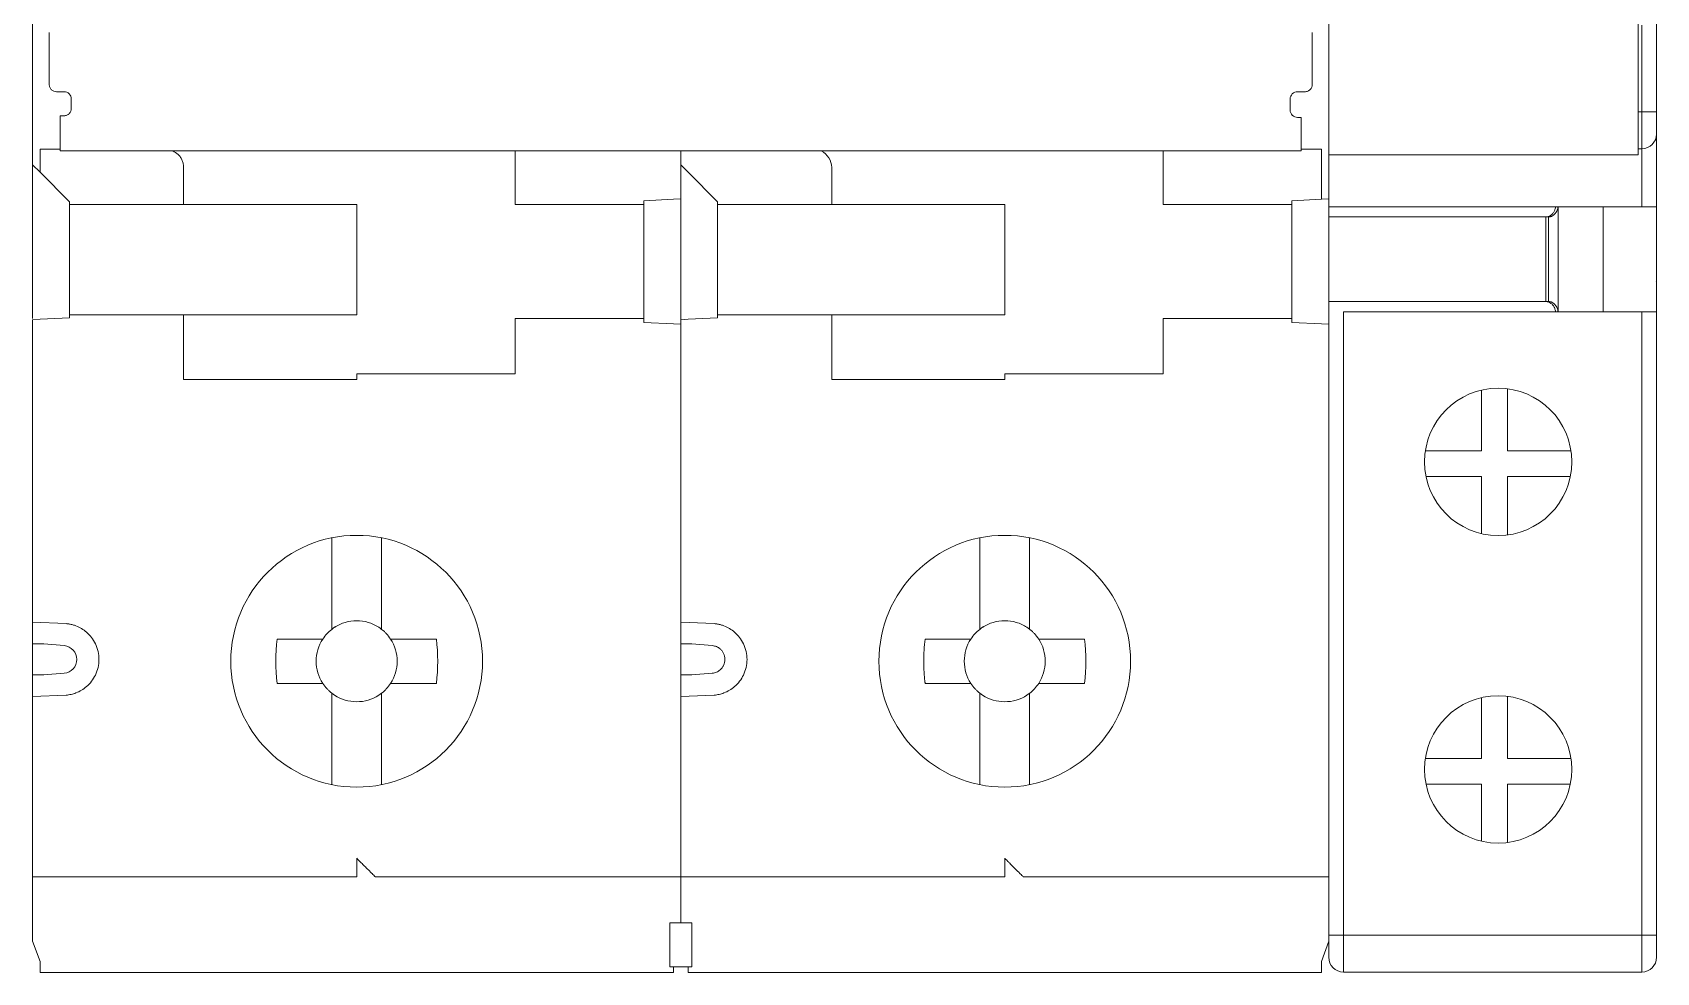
# Model space of a CAD drawing. Header units: millimetres. Extents: x 1359 to 3577, y 1336 to 3557.
# Drawn here: x 1655.37 to 1699.47, y 2722.53 to 2748.05 of the extents above; entities that cross this region are included whole.
import ezdxf

# ---------------------------------------------------------------- set-up
doc = ezdxf.new("R2010")
doc.units = ezdxf.units.MM
doc.layers.add('000-PI-Oprema', color=30, linetype='Continuous', lineweight=5)

msp = doc.modelspace()

# ---------------------------------------------------------------- linework, layer by layer
at = {"layer": '000-PI-Oprema', "color": 0, "linetype": 'ByBlock', "lineweight": 0}
for p, q in [((1690.571, 2723.544), (1690.571, 2749.133)), ((1698.971, 2749.133), (1698.971, 2744.733)), ((1699.071, 2745.894), (1699.071, 2748.25)), ((1699.471, 2748.505), (1699.471, 2745.894)), ((1698.971, 2745.894), (1699.071, 2745.894)), ((1699.471, 2745.894), (1699.071, 2745.894)), ((1699.071, 2744.894), (1699.071, 2745.894)), ((1699.471, 2745.894), (1699.471, 2745.294)), ((1699.471, 2745.294), (1699.471, 2743.319)), ((1690.571, 2744.733), (1698.971, 2744.733)), ((1698.971, 2744.894), (1699.071, 2744.894)), ((1699.071, 2743.319), (1699.071, 2744.894)), ((1690.571, 2743.319), (1699.071, 2743.319)), ((1690.571, 2743.044), (1696.464, 2743.044)), ((1696.464, 2743.044), (1696.536, 2743.044)), ((1696.464, 2743.044), (1696.464, 2740.744)), ((1696.536, 2743.044), (1696.536, 2740.744)), ((1696.55, 2743.044), (1696.536, 2743.044)), ((1696.798, 2743.319), (1696.798, 2740.469)), ((1698.019, 2743.319), (1698.019, 2740.469)), ((1698.021, 2743.319), (1698.021, 2740.469)), ((1699.471, 2743.319), (1699.071, 2743.319)), ((1699.471, 2743.319), (1699.471, 2740.469)), ((1696.464, 2740.744), (1690.571, 2740.744)), ((1696.536, 2740.744), (1696.464, 2740.744)), ((1696.55, 2740.744), (1696.536, 2740.744)), ((1690.971, 2740.469), (1699.071, 2740.469)), ((1690.971, 2723.544), (1690.971, 2740.469)), ((1699.071, 2740.469), (1699.471, 2740.469)), ((1699.071, 2723.544), (1699.071, 2740.469)), ((1699.471, 2740.469), (1699.471, 2723.544)), ((1694.72, 2738.342), (1694.72, 2736.694)), ((1695.42, 2738.378), (1695.42, 2736.694)), ((1693.194, 2736.694), (1694.72, 2736.694)), ((1695.42, 2736.694), (1697.149, 2736.694)), ((1694.72, 2735.994), (1693.212, 2735.994)), ((1694.72, 2735.994), (1694.72, 2734.445)), ((1695.42, 2734.41), (1695.42, 2735.994)), ((1697.131, 2735.994), (1695.42, 2735.994)), ((1694.72, 2729.992), (1694.72, 2728.344)), ((1695.42, 2730.028), (1695.42, 2728.344)), ((1693.194, 2728.344), (1694.72, 2728.344)), ((1695.42, 2728.344), (1697.149, 2728.344)), ((1693.212, 2727.644), (1694.72, 2727.644)), ((1694.72, 2727.644), (1694.72, 2726.095)), ((1695.42, 2726.06), (1695.42, 2727.644)), ((1697.131, 2727.644), (1695.42, 2727.644)), ((1690.571, 2722.944), (1690.571, 2723.544)), ((1690.971, 2723.544), (1690.571, 2723.544)), ((1690.971, 2723.544), (1699.071, 2723.544)), ((1690.971, 2722.544), (1690.971, 2723.544)), ((1699.471, 2723.544), (1699.071, 2723.544)), ((1699.071, 2722.544), (1699.071, 2723.544)), ((1699.471, 2723.544), (1699.471, 2722.944)), ((1690.971, 2722.544), (1699.071, 2722.544))]:
    msp.add_line(p, q, dxfattribs=at)
at = {"layer": '000-PI-Oprema', "color": 0, "lineweight": 0}
for p, q in [((1655.821, 2748.05), (1655.821, 2746.641)), ((1690.121, 2746.641), (1690.121, 2748.05)), ((1656.221, 2746.442), (1656.021, 2746.442)), ((1689.921, 2746.442), (1689.721, 2746.442)), ((1655.371, 2745.731), (1655.371, 2746.048)), ((1656.421, 2745.993), (1656.421, 2746.242)), ((1689.521, 2746.242), (1689.521, 2745.944)), ((1690.571, 2746.048), (1690.571, 2745.881)), ((1655.371, 2744.457), (1655.371, 2745.731)), ((1656.121, 2745.788), (1656.221, 2745.788)), ((1656.121, 2745.744), (1656.121, 2745.788)), ((1656.121, 2745.744), (1656.121, 2745.655)), ((1689.721, 2745.744), (1689.821, 2745.744)), ((1689.821, 2745.655), (1689.821, 2745.744)), ((1690.571, 2745.731), (1690.571, 2743.534)), ((1656.121, 2744.881), (1655.571, 2744.881)), ((1656.121, 2744.833), (1660.221, 2744.833)), ((1660.221, 2744.834), (1685.721, 2744.834)), ((1668.471, 2743.381), (1668.471, 2744.834)), ((1672.971, 2744.834), (1672.971, 2744.457)), ((1685.721, 2744.833), (1689.822, 2744.833)), ((1686.071, 2744.833), (1686.071, 2743.381)), ((1690.371, 2744.881), (1689.821, 2744.881)), ((1690.371, 2744.881), (1690.371, 2743.523)), ((1655.371, 2740.281), (1655.371, 2744.457)), ((1655.371, 2744.457), (1655.571, 2744.257)), ((1655.571, 2744.257), (1655.571, 2744.381)), ((1655.571, 2744.257), (1656.371, 2743.457)), ((1659.471, 2743.381), (1659.471, 2744.381)), ((1672.971, 2744.457), (1673.171, 2744.257)), ((1672.971, 2743.534), (1672.971, 2744.457)), ((1673.171, 2744.257), (1673.971, 2743.457)), ((1677.071, 2743.381), (1677.071, 2744.381)), ((1656.371, 2743.457), (1656.371, 2743.381)), ((1659.471, 2743.381), (1656.371, 2743.381)), ((1656.371, 2743.381), (1656.371, 2740.381)), ((1659.471, 2743.381), (1659.871, 2743.381)), ((1659.871, 2743.381), (1664.171, 2743.381)), ((1664.171, 2743.381), (1664.171, 2740.381)), ((1668.871, 2743.381), (1668.471, 2743.381)), ((1668.871, 2743.381), (1671.971, 2743.381)), ((1671.971, 2743.481), (1672.771, 2743.523)), ((1671.971, 2743.481), (1671.971, 2743.381)), ((1671.971, 2743.381), (1671.971, 2740.281)), ((1672.971, 2743.534), (1672.771, 2743.523)), ((1672.971, 2743.534), (1672.971, 2740.281)), ((1673.971, 2743.457), (1673.971, 2743.381)), ((1673.971, 2743.381), (1677.071, 2743.381)), ((1673.971, 2743.381), (1673.971, 2740.381)), ((1677.471, 2743.381), (1677.071, 2743.381)), ((1681.771, 2743.381), (1677.471, 2743.381)), ((1681.771, 2740.381), (1681.771, 2743.381)), ((1686.471, 2743.381), (1686.071, 2743.381)), ((1686.471, 2743.381), (1689.571, 2743.381)), ((1689.571, 2743.481), (1690.371, 2743.523)), ((1689.571, 2743.381), (1689.571, 2743.481)), ((1689.571, 2740.281), (1689.571, 2743.381)), ((1690.571, 2743.534), (1690.371, 2743.523)), ((1690.571, 2743.534), (1690.571, 2740.129)), ((1655.371, 2741.281), (1655.366, 2741.286)), ((1699.471, 2741.281), (1699.466, 2741.286)), ((1690.576, 2741.081), (1690.571, 2741.081)), ((1655.371, 2740.253), (1655.571, 2740.263)), ((1655.371, 2740.253), (1655.371, 2732.358)), ((1656.371, 2740.305), (1655.571, 2740.263)), ((1656.371, 2740.381), (1656.371, 2740.305)), ((1659.471, 2740.381), (1656.371, 2740.381)), ((1659.471, 2738.631), (1659.471, 2740.381)), ((1659.471, 2740.381), (1659.871, 2740.381)), ((1664.171, 2740.381), (1659.871, 2740.381)), ((1668.871, 2740.281), (1668.471, 2740.281)), ((1668.471, 2740.281), (1668.471, 2738.781)), ((1671.971, 2740.281), (1668.871, 2740.281)), ((1671.971, 2740.181), (1671.971, 2740.281)), ((1672.971, 2740.253), (1672.971, 2740.281)), ((1672.971, 2740.253), (1673.171, 2740.263)), ((1672.971, 2740.253), (1672.971, 2740.129)), ((1673.971, 2740.305), (1673.171, 2740.263)), ((1673.971, 2740.381), (1673.971, 2740.305)), ((1677.071, 2740.381), (1673.971, 2740.381)), ((1677.071, 2738.631), (1677.071, 2740.381)), ((1677.071, 2740.381), (1677.471, 2740.381)), ((1677.471, 2740.381), (1681.771, 2740.381)), ((1686.471, 2740.281), (1686.071, 2740.281)), ((1686.071, 2738.781), (1686.071, 2740.281)), ((1686.471, 2740.281), (1689.571, 2740.281)), ((1689.571, 2740.181), (1689.571, 2740.281)), ((1672.771, 2740.139), (1671.971, 2740.181)), ((1672.771, 2740.139), (1672.971, 2740.129)), ((1672.971, 2732.358), (1672.971, 2740.129)), ((1690.371, 2740.139), (1689.571, 2740.181)), ((1690.571, 2740.129), (1690.371, 2740.139)), ((1690.571, 2740.129), (1690.571, 2725.981)), ((1664.171, 2738.631), (1659.471, 2738.631)), ((1664.171, 2738.781), (1664.171, 2738.631)), ((1668.471, 2738.781), (1664.171, 2738.781)), ((1681.771, 2738.631), (1677.071, 2738.631)), ((1681.771, 2738.781), (1681.771, 2738.631)), ((1681.771, 2738.781), (1686.071, 2738.781)), ((1655.366, 2736.276), (1655.371, 2736.281)), ((1690.571, 2736.481), (1690.576, 2736.481)), ((1699.466, 2736.276), (1699.471, 2736.281)), ((1663.496, 2734.32), (1663.496, 2734.257)), ((1663.496, 2734.257), (1663.496, 2732.138)), ((1664.846, 2734.257), (1664.846, 2734.32)), ((1664.846, 2732.138), (1664.846, 2734.257)), ((1681.096, 2734.332), (1681.096, 2734.257)), ((1681.096, 2734.257), (1681.096, 2732.138)), ((1682.446, 2734.257), (1682.446, 2734.332)), ((1682.446, 2731.85), (1682.446, 2734.257)), ((1655.371, 2732.184), (1655.371, 2732.357)), ((1672.971, 2732.358), (1672.971, 2729.705)), ((1656.281, 2732.003), (1655.371, 2732.041)), ((1663.496, 2732.138), (1663.496, 2731.85)), ((1664.846, 2732.138), (1664.846, 2731.85)), ((1673.881, 2732.003), (1672.971, 2732.041)), ((1655.371, 2730.609), (1655.371, 2731.454)), ((1655.671, 2731.454), (1656.229, 2731.405)), ((1662.007, 2731.581), (1662.865, 2731.581)), ((1666.335, 2731.581), (1665.477, 2731.581)), ((1673.271, 2731.454), (1673.829, 2731.405)), ((1679.607, 2731.581), (1680.465, 2731.581)), ((1683.935, 2731.581), (1683.077, 2731.581)), ((1656.229, 2730.658), (1655.671, 2730.609)), ((1673.271, 2730.609), (1673.829, 2730.658)), ((1662.865, 2730.381), (1662.007, 2730.381)), ((1663.496, 2730.113), (1663.496, 2729.825)), ((1664.846, 2730.113), (1664.846, 2729.825)), ((1666.335, 2730.381), (1665.477, 2730.381)), ((1680.465, 2730.381), (1679.607, 2730.381)), ((1683.935, 2730.381), (1683.077, 2730.381)), ((1655.371, 2730.022), (1656.281, 2730.06)), ((1655.371, 2729.705), (1655.371, 2729.759)), ((1655.371, 2729.705), (1655.371, 2725.981)), ((1663.496, 2729.825), (1663.496, 2727.705)), ((1664.846, 2727.705), (1664.846, 2729.825)), ((1672.971, 2730.022), (1673.881, 2730.06)), ((1672.971, 2725.981), (1672.971, 2729.705)), ((1681.096, 2729.825), (1681.096, 2727.705)), ((1682.446, 2727.705), (1682.446, 2729.825)), ((1663.496, 2727.705), (1663.496, 2727.631)), ((1664.846, 2727.631), (1664.846, 2727.705)), ((1681.096, 2727.705), (1681.096, 2727.631)), ((1682.446, 2727.631), (1682.446, 2727.705)), ((1655.371, 2725.981), (1655.371, 2723.381)), ((1672.971, 2725.981), (1672.971, 2723.881)), ((1690.571, 2725.981), (1690.571, 2723.381)), ((1655.371, 2725.131), (1664.171, 2725.131)), ((1672.971, 2725.131), (1664.671, 2725.131)), ((1681.771, 2725.131), (1672.971, 2725.131)), ((1690.571, 2725.131), (1682.271, 2725.131)), ((1673.271, 2723.881), (1672.671, 2723.881)), ((1655.371, 2723.381), (1655.571, 2722.832)), ((1690.571, 2723.381), (1690.371, 2722.831)), ((1672.771, 2722.681), (1672.671, 2722.681)), ((1673.171, 2722.681), (1672.771, 2722.681)), ((1673.271, 2722.681), (1673.171, 2722.681)), ((1660.371, 2722.531), (1655.571, 2722.531)), ((1667.991, 2722.531), (1660.371, 2722.531)), ((1672.771, 2722.531), (1667.991, 2722.531)), ((1677.971, 2722.531), (1673.171, 2722.531)), ((1677.971, 2722.531), (1685.591, 2722.531)), ((1690.371, 2722.531), (1685.591, 2722.531))]:
    msp.add_line(p, q, dxfattribs=at)
at = {"layer": '000-PI-Oprema', "color": 0, "linetype": 'ByBlock', "lineweight": 0}
for centre in [(1695.171, 2736.394), (1695.171, 2728.044)]:
    msp.add_circle(centre, 2, dxfattribs=at)
at = {"layer": '000-PI-Oprema', "color": 0, "lineweight": 0}
for centre in [(1664.171, 2730.981), (1681.771, 2730.981)]:
    msp.add_circle(centre, 3.418, dxfattribs=at)
at = {"layer": '000-PI-Oprema', "color": 0, "linetype": 'ByBlock', "lineweight": 0}
for centre, start, end in [((1699.071, 2745.294), 270, 0), ((1690.971, 2722.944), 180, 270), ((1699.071, 2722.944), 270, 0)]:
    msp.add_arc(centre, 0.4, start, end, dxfattribs=at)
at = {"layer": '000-PI-Oprema', "color": 0, "lineweight": 0}
for centre, radius, start, end in [((1676.571, 2744.381), 0.5, 0, 64.7859), ((1664.171, 2730.981), 1.1, 123.0557, 133.0681), ((1664.171, 2730.981), 1.1, 46.9319, 56.9443), ((1681.771, 2730.981), 1.1, 123.0557, 133.0681), ((1681.771, 2730.981), 1.1, 46.9319, 56.9443), ((1664.171, 2730.981), 1.1, 136.9319, 146.9443), ((1664.171, 2730.981), 1.1, 135, 136.9319), ((1664.171, 2730.981), 1.1, 133.0681, 135), ((1664.171, 2730.981), 1.1, 33.0557, 43.0681), ((1681.771, 2730.981), 1.1, 136.9319, 146.9443), ((1681.771, 2730.981), 1.1, 135, 136.9319), ((1681.771, 2730.981), 1.1, 133.0681, 135), ((1681.771, 2730.981), 1.1, 45, 46.9319), ((1681.771, 2730.981), 1.1, 43.0681, 45), ((1681.771, 2730.981), 1.1, 33.0557, 43.0681), ((1664.171, 2730.981), 1.1, 213.0557, 223.0681), ((1664.171, 2730.981), 1.1, 223.0681, 225), ((1664.171, 2730.981), 1.1, 225, 226.9319), ((1664.171, 2730.981), 1.1, 226.9319, 236.9443), ((1664.171, 2730.981), 1.1, 303.0557, 313.0681), ((1664.171, 2730.981), 1.1, 315, 316.9319), ((1664.171, 2730.981), 1.1, 316.9319, 326.9443), ((1681.771, 2730.981), 1.1, 213.0557, 223.0681), ((1681.771, 2730.981), 1.1, 223.0681, 225), ((1681.771, 2730.981), 1.1, 225, 226.9319), ((1681.771, 2730.981), 1.1, 226.9319, 236.9443), ((1681.771, 2730.981), 1.1, 303.0557, 313.0681), ((1681.771, 2730.981), 1.1, 313.0681, 315), ((1681.771, 2730.981), 1.1, 315, 316.9319), ((1681.771, 2730.981), 1.1, 316.9319, 326.9443)]:
    msp.add_arc(centre, radius, start, end, dxfattribs=at)
for points, knots in [([(1655.371, 2747.29), (1655.371, 2747.327), (1655.371, 2747.4), (1655.371, 2747.52), (1655.371, 2747.647), (1655.371, 2747.781), (1655.371, 2747.922), (1655.371, 2748.071), (1655.371, 2748.227), (1655.371, 2748.445), (1655.371, 2748.733), (1655.371, 2749.105), (1655.371, 2749.5), (1655.371, 2749.782), (1655.371, 2749.924)], [0, 0, 0, 0, 0.062728, 0.125271, 0.18769, 0.250045, 0.312396, 0.374804, 0.437328, 0.500029, 0.625194, 0.749922, 0.874696, 1, 1, 1, 1]), ([(1690.571, 2749.926), (1690.571, 2749.854), (1690.571, 2749.712), (1690.571, 2749.505), (1690.571, 2749.304), (1690.571, 2749.109), (1690.571, 2748.92), (1690.571, 2748.738), (1690.571, 2748.561), (1690.571, 2748.335), (1690.571, 2748.068), (1690.571, 2747.778), (1690.571, 2747.515), (1690.571, 2747.365), (1690.571, 2747.29)], [0, 0, 0, 0, 0.062728, 0.125272, 0.18769, 0.250045, 0.312396, 0.374803, 0.437328, 0.500029, 0.625194, 0.749922, 0.874696, 1, 1, 1, 1]), ([(1655.371, 2746.048), (1655.371, 2746.081), (1655.371, 2746.145), (1655.371, 2746.241), (1655.371, 2746.336), (1655.371, 2746.463), (1655.371, 2746.619), (1655.371, 2746.795), (1655.371, 2746.955), (1655.371, 2747.092), (1655.371, 2747.207), (1655.371, 2747.262), (1655.371, 2747.29)], [0, 0, 0, 0, 0.061391, 0.122427, 0.18342, 0.24468, 0.372209, 0.500076, 0.627605, 0.755472, 0.877481, 1, 1, 1, 1]), ([(1690.571, 2747.29), (1690.571, 2747.277), (1690.571, 2747.25), (1690.571, 2747.203), (1690.571, 2747.15), (1690.571, 2747.07), (1690.571, 2746.955), (1690.571, 2746.795), (1690.571, 2746.619), (1690.571, 2746.433), (1690.571, 2746.241), (1690.571, 2746.113), (1690.571, 2746.048)], [0, 0, 0, 0, 0.061391, 0.122427, 0.18342, 0.24468, 0.372209, 0.500076, 0.627605, 0.755472, 0.877481, 1, 1, 1, 1]), ([(1655.821, 2746.641), (1655.822, 2746.628), (1655.824, 2746.601), (1655.835, 2746.564), (1655.854, 2746.529), (1655.887, 2746.49), (1655.942, 2746.45), (1655.995, 2746.444), (1656.021, 2746.442)], [0, 0, 0, 0, 0.128148, 0.251094, 0.373747, 0.501054, 0.748354, 1, 1, 1, 1]), ([(1656.421, 2746.242), (1656.421, 2746.295), (1656.4, 2746.346), (1656.326, 2746.42), (1656.274, 2746.442), (1656.221, 2746.442)], [0, 0, 0, 0, 0.5, 0.5, 1, 1, 1, 1]), ([(1689.721, 2746.442), (1689.669, 2746.442), (1689.617, 2746.42), (1689.543, 2746.346), (1689.521, 2746.295), (1689.521, 2746.242)], [0, 0, 0, 0, 0.5, 0.5, 1, 1, 1, 1]), ([(1689.921, 2746.442), (1689.935, 2746.442), (1689.961, 2746.444), (1689.999, 2746.455), (1690.033, 2746.474), (1690.073, 2746.507), (1690.113, 2746.562), (1690.119, 2746.614), (1690.121, 2746.641)], [0, 0, 0, 0, 0.128148, 0.251094, 0.373747, 0.501054, 0.748354, 1, 1, 1, 1]), ([(1656.221, 2745.788), (1656.235, 2745.789), (1656.261, 2745.79), (1656.299, 2745.802), (1656.333, 2745.82), (1656.373, 2745.853), (1656.413, 2745.908), (1656.419, 2745.961), (1656.421, 2745.993)], [0, 0, 0, 0, 0.128148, 0.251094, 0.373747, 0.501054, 0.748354, 1, 1, 1, 1]), ([(1656.121, 2744.833), (1656.121, 2744.848), (1656.121, 2744.856), (1656.121, 2745.029), (1656.121, 2745.306), (1656.121, 2745.538), (1656.121, 2745.655)], [0, 0, 0, 0, 0.206145, 0.470763, 0.735381, 1, 1, 1, 1]), ([(1689.521, 2745.944), (1689.521, 2745.891), (1689.543, 2745.84), (1689.617, 2745.766), (1689.669, 2745.744), (1689.721, 2745.744)], [0, 0, 0, 0, 0.5, 0.5, 1, 1, 1, 1]), ([(1689.821, 2745.655), (1689.821, 2745.538), (1689.821, 2745.306), (1689.821, 2745.029), (1689.821, 2744.856), (1689.821, 2744.848), (1689.822, 2744.833)], [0, 0, 0, 0, 0.264619, 0.529237, 0.793855, 1, 1, 1, 1]), ([(1690.571, 2745.881), (1690.571, 2745.868), (1690.571, 2745.842), (1690.571, 2745.805), (1690.571, 2745.769), (1690.571, 2745.737), (1690.571, 2745.733), (1690.571, 2745.731)], [0, 0, 0, 0, 0.169382, 0.332374, 0.500748, 0.7482, 1, 1, 1, 1]), ([(1655.571, 2744.881), (1655.571, 2744.881), (1655.571, 2744.827), (1655.571, 2744.642), (1655.571, 2744.512), (1655.571, 2744.381)], [0, 0, 0, 0, 0.5, 0.5, 1, 1, 1, 1]), ([(1659.178, 2744.833), (1659.229, 2744.806), (1659.306, 2744.764), (1659.388, 2744.664), (1659.435, 2744.577), (1659.466, 2744.481), (1659.469, 2744.414), (1659.471, 2744.381)], [0, 0, 0, 0, 0.351287, 0.528122, 0.693874, 0.849103, 1, 1, 1, 1]), ([(1655.371, 2731.454), (1655.371, 2731.571), (1655.371, 2731.805), (1655.371, 2732.083), (1655.371, 2732.181), (1655.371, 2732.219)], [0, 0, 0, 0, 0.378161, 0.755931, 1, 1, 1, 1]), ([(1656.281, 2732.003), (1656.311, 2731.999), (1656.372, 2731.992), (1656.46, 2731.971), (1656.571, 2731.935), (1656.699, 2731.872), (1656.844, 2731.767), (1656.975, 2731.63), (1657.083, 2731.453), (1657.155, 2731.251), (1657.179, 2731.031), (1657.155, 2730.812), (1657.084, 2730.61), (1656.975, 2730.433), (1656.845, 2730.295), (1656.699, 2730.19), (1656.557, 2730.122), (1656.417, 2730.077), (1656.326, 2730.066), (1656.281, 2730.06)], [0, 0, 0, 0, 0.031513, 0.062834, 0.094232, 0.152293, 0.210532, 0.279327, 0.348301, 0.424071, 0.50002, 0.57579, 0.651739, 0.720534, 0.789508, 0.847569, 0.905809, 0.95275, 1, 1, 1, 1]), ([(1664.771, 2731.903), (1664.682, 2731.961), (1664.584, 2732.006), (1664.381, 2732.066), (1664.278, 2732.081), (1664.065, 2732.081), (1663.961, 2732.066), (1663.809, 2732.021), (1663.759, 2732.002), (1663.687, 2731.969), (1663.663, 2731.957), (1663.628, 2731.938), (1663.616, 2731.931), (1663.599, 2731.921), (1663.591, 2731.916), (1663.582, 2731.91), (1663.577, 2731.907), (1663.573, 2731.906), (1663.571, 2731.903)], [0, 0, 0, 0, 0.25, 0.25, 0.5, 0.5, 0.75, 0.75, 0.875, 0.875, 0.9375, 0.9375, 0.96875, 0.96875, 0.984375, 0.992188, 0.992188, 1, 1, 1, 1]), ([(1673.881, 2732.003), (1673.911, 2731.999), (1673.972, 2731.992), (1674.06, 2731.971), (1674.171, 2731.935), (1674.299, 2731.872), (1674.444, 2731.767), (1674.575, 2731.63), (1674.683, 2731.453), (1674.755, 2731.251), (1674.779, 2731.031), (1674.755, 2730.812), (1674.684, 2730.61), (1674.575, 2730.433), (1674.445, 2730.295), (1674.299, 2730.19), (1674.157, 2730.122), (1674.017, 2730.077), (1673.926, 2730.066), (1673.881, 2730.06)], [0, 0, 0, 0, 0.031513, 0.062834, 0.094232, 0.152293, 0.210532, 0.279327, 0.348301, 0.424071, 0.50002, 0.57579, 0.651739, 0.720534, 0.789508, 0.847569, 0.905809, 0.95275, 1, 1, 1, 1]), ([(1682.371, 2731.903), (1682.282, 2731.961), (1682.184, 2732.006), (1681.981, 2732.066), (1681.878, 2732.081), (1681.665, 2732.081), (1681.561, 2732.066), (1681.409, 2732.021), (1681.359, 2732.002), (1681.287, 2731.969), (1681.263, 2731.957), (1681.228, 2731.938), (1681.216, 2731.931), (1681.199, 2731.921), (1681.191, 2731.916), (1681.182, 2731.91), (1681.177, 2731.907), (1681.173, 2731.906), (1681.171, 2731.903)], [0, 0, 0, 0, 0.25, 0.25, 0.5, 0.5, 0.75, 0.75, 0.875, 0.875, 0.9375, 0.9375, 0.96875, 0.96875, 0.984375, 0.992187, 0.992187, 1, 1, 1, 1]), ([(1655.371, 2731.454), (1655.371, 2731.454), (1655.401, 2731.454), (1655.518, 2731.454), (1655.601, 2731.454), (1655.671, 2731.454)], [0, 0, 0, 0, 0.5, 0.5, 1, 1, 1, 1]), ([(1662.865, 2731.581), (1662.932, 2731.581), (1663.057, 2731.581), (1663.189, 2731.581), (1663.249, 2731.581)], [0, 0, 0, 0, 0.540007, 1, 1, 1, 1]), ([(1665.093, 2730.381), (1665.209, 2730.56), (1665.271, 2730.768), (1665.271, 2731.194), (1665.209, 2731.403), (1665.093, 2731.581)], [0, 0, 0, 0, 0.5, 0.5, 1, 1, 1, 1]), ([(1672.971, 2731.454), (1672.971, 2731.454), (1673.001, 2731.454), (1673.118, 2731.454), (1673.201, 2731.454), (1673.271, 2731.454)], [0, 0, 0, 0, 0.5, 0.5, 1, 1, 1, 1]), ([(1679.607, 2731.581), (1679.583, 2731.382), (1679.571, 2731.182), (1679.571, 2730.881), (1679.574, 2730.781), (1679.583, 2730.631), (1679.587, 2730.581), (1679.594, 2730.506), (1679.598, 2730.468), (1679.602, 2730.425), (1679.605, 2730.403), (1679.606, 2730.394), (1679.607, 2730.387), (1679.609, 2730.384), (1679.607, 2730.381)], [0, 0, 0, 0, 0.5, 0.5, 0.75, 0.75, 0.875, 0.875, 0.9375, 0.96875, 0.984375, 0.992188, 0.992188, 1, 1, 1, 1]), ([(1680.849, 2731.581), (1680.733, 2731.403), (1680.671, 2731.195), (1680.671, 2730.769), (1680.733, 2730.56), (1680.849, 2730.381)], [0, 0, 0, 0, 0.5, 0.5, 1, 1, 1, 1]), ([(1682.693, 2730.381), (1682.809, 2730.56), (1682.871, 2730.769), (1682.871, 2731.192), (1682.81, 2731.403), (1682.693, 2731.581)], [0, 0, 0, 0, 0.5, 0.5, 1, 1, 1, 1]), ([(1656.229, 2731.405), (1656.321, 2731.397), (1656.41, 2731.353), (1656.535, 2731.216), (1656.571, 2731.124), (1656.571, 2730.939), (1656.535, 2730.846), (1656.41, 2730.71), (1656.321, 2730.666), (1656.229, 2730.658)], [0, 0, 0, 0, 0.25, 0.25, 0.5, 0.5, 0.75, 0.75, 1, 1, 1, 1]), ([(1673.829, 2730.658), (1673.849, 2730.66), (1673.887, 2730.665), (1673.943, 2730.684), (1673.995, 2730.711), (1674.047, 2730.75), (1674.096, 2730.801), (1674.152, 2730.893), (1674.184, 2731.031), (1674.152, 2731.17), (1674.096, 2731.261), (1674.034, 2731.326), (1673.945, 2731.385), (1673.868, 2731.398), (1673.829, 2731.405)], [0, 0, 0, 0, 0.053559, 0.105722, 0.157796, 0.211095, 0.279916, 0.349203, 0.500308, 0.651412, 0.720233, 0.789521, 0.894347, 1, 1, 1, 1]), ([(1655.371, 2729.759), (1655.371, 2729.763), (1655.371, 2729.787), (1655.371, 2729.961), (1655.371, 2730.253), (1655.371, 2730.49), (1655.371, 2730.609)], [0, 0, 0, 0, 0.06983, 0.379482, 0.689581, 1, 1, 1, 1]), ([(1655.371, 2730.609), (1655.371, 2730.609), (1655.404, 2730.609), (1655.515, 2730.609), (1655.593, 2730.609), (1655.671, 2730.609)], [0, 0, 0, 0, 0.5, 0.5, 1, 1, 1, 1]), ([(1672.971, 2730.609), (1672.971, 2730.609), (1673.004, 2730.609), (1673.115, 2730.609), (1673.193, 2730.609), (1673.271, 2730.609)], [0, 0, 0, 0, 0.5, 0.5, 1, 1, 1, 1]), ([(1662.865, 2730.381), (1662.933, 2730.381), (1663.057, 2730.381), (1663.189, 2730.381), (1663.249, 2730.381)], [0, 0, 0, 0, 0.54278, 1, 1, 1, 1]), ([(1663.571, 2730.059), (1663.749, 2729.943), (1663.957, 2729.882), (1664.382, 2729.881), (1664.593, 2729.943), (1664.771, 2730.059)], [0, 0, 0, 0, 0.5, 0.5, 1, 1, 1, 1]), ([(1681.171, 2730.059), (1681.349, 2729.943), (1681.557, 2729.882), (1681.982, 2729.881), (1682.193, 2729.943), (1682.371, 2730.059)], [0, 0, 0, 0, 0.5, 0.5, 1, 1, 1, 1]), ([(1664.171, 2725.631), (1664.171, 2725.61), (1664.171, 2725.568), (1664.171, 2725.506), (1664.171, 2725.435), (1664.171, 2725.355), (1664.171, 2725.276), (1664.171, 2725.21), (1664.171, 2725.165), (1664.171, 2725.137), (1664.171, 2725.133), (1664.171, 2725.131)], [0, 0, 0, 0, 0.080758, 0.160392, 0.240099, 0.368585, 0.500066, 0.628554, 0.760036, 0.877963, 1, 1, 1, 1]), ([(1664.671, 2725.131), (1664.671, 2725.132), (1664.67, 2725.133), (1664.662, 2725.14), (1664.65, 2725.152), (1664.628, 2725.175), (1664.588, 2725.215), (1664.525, 2725.278), (1664.449, 2725.354), (1664.362, 2725.44), (1664.269, 2725.534), (1664.204, 2725.599), (1664.171, 2725.631)], [0, 0, 0, 0, 0.051851, 0.10362, 0.156261, 0.210683, 0.323967, 0.445967, 0.575521, 0.712834, 0.854621, 1, 1, 1, 1]), ([(1681.771, 2725.631), (1681.771, 2725.61), (1681.771, 2725.568), (1681.771, 2725.506), (1681.771, 2725.435), (1681.771, 2725.355), (1681.771, 2725.276), (1681.771, 2725.21), (1681.771, 2725.165), (1681.771, 2725.137), (1681.771, 2725.133), (1681.771, 2725.131)], [0, 0, 0, 0, 0.080758, 0.160392, 0.240099, 0.368585, 0.500066, 0.628554, 0.760036, 0.877963, 1, 1, 1, 1]), ([(1681.771, 2725.631), (1681.792, 2725.611), (1681.829, 2725.573), (1681.882, 2725.521), (1681.925, 2725.477), (1681.982, 2725.42), (1682.05, 2725.352), (1682.127, 2725.276), (1682.189, 2725.213), (1682.236, 2725.166), (1682.266, 2725.137), (1682.269, 2725.133), (1682.271, 2725.131)], [0, 0, 0, 0, 0.090531, 0.16862, 0.234268, 0.287481, 0.430984, 0.554468, 0.680793, 0.795506, 0.900919, 1, 1, 1, 1]), ([(1672.671, 2722.681), (1672.671, 2722.73), (1672.671, 2722.795), (1672.671, 2723.059), (1672.671, 2723.319), (1672.671, 2723.881)], [0.2858647, 0.2858647, 0.2858647, 0.2858647, 0.5, 0.5, 1, 1, 1, 1]), ([(1673.271, 2722.681), (1673.271, 2722.7), (1673.271, 2722.755), (1673.271, 2722.869), (1673.271, 2723.028), (1673.271, 2723.206), (1673.271, 2723.393), (1673.271, 2723.518), (1673.271, 2723.881)], [0.287427, 0.287427, 0.287427, 0.287427, 0.3699948, 0.5001298, 0.629921, 0.7600558, 0.879771, 1, 1, 1, 1]), ([(1655.571, 2722.531), (1655.571, 2722.532), (1655.571, 2722.534), (1655.571, 2722.546), (1655.571, 2722.569), (1655.571, 2722.61), (1655.571, 2722.675), (1655.571, 2722.75), (1655.571, 2722.805), (1655.571, 2722.832)], [0, 0, 0, 0, 0.0807576, 0.160392, 0.2400995, 0.3685854, 0.5000663, 0.6285535, 0.7387531, 0.7387531, 0.7387531, 0.7387531]), ([(1672.771, 2722.531), (1672.771, 2722.54), (1672.771, 2722.557), (1672.771, 2722.625), (1672.771, 2722.68), (1672.771, 2722.681)], [0, 0, 0, 0, 0.494587, 0.989166, 1, 1, 1, 1]), ([(1673.171, 2722.681), (1673.171, 2722.68), (1673.171, 2722.625), (1673.171, 2722.557), (1673.171, 2722.54), (1673.171, 2722.531)], [0, 0, 0, 0, 0.010834, 0.505413, 1, 1, 1, 1]), ([(1690.371, 2722.531), (1690.371, 2722.531), (1690.371, 2722.585), (1690.371, 2722.722), (1690.371, 2722.774), (1690.371, 2722.831)], [0, 0, 0, 0, 0.5, 0.5, 0.737757, 0.737757, 0.737757, 0.737757])]:
    msp.add_open_spline(points, degree=3, knots=knots, dxfattribs=at)
at = {"layer": '000-PI-Oprema', "color": 0, "linetype": 'ByBlock', "lineweight": 0}
for points, knots in [([(1696.47, 2743.044), (1696.49, 2743.044), (1696.531, 2743.05), (1696.592, 2743.08), (1696.648, 2743.127), (1696.693, 2743.189), (1696.719, 2743.255), (1696.727, 2743.3), (1696.728, 2743.319)], [0, 0, 0, 0, 0.175586, 0.351172, 0.526758, 0.702344, 0.87793, 1, 1, 1, 1]), ([(1696.797, 2743.319), (1696.796, 2743.307), (1696.794, 2743.295), (1696.79, 2743.273), (1696.787, 2743.263), (1696.782, 2743.243), (1696.778, 2743.234), (1696.767, 2743.206), (1696.758, 2743.188), (1696.742, 2743.163), (1696.736, 2743.154), (1696.724, 2743.139), (1696.712, 2743.124), (1696.698, 2743.112), (1696.685, 2743.099), (1696.678, 2743.094), (1696.656, 2743.078), (1696.642, 2743.069), (1696.621, 2743.059), (1696.614, 2743.057), (1696.6, 2743.052), (1696.593, 2743.05), (1696.573, 2743.045), (1696.561, 2743.044), (1696.55, 2743.044)], [0, 0, 0, 0, 0.07828, 0.07828, 0.144117, 0.144117, 0.209954, 0.209954, 0.341628, 0.341628, 0.407465, 0.407465, 0.473303, 0.53914, 0.53914, 0.604977, 0.604977, 0.736651, 0.736651, 0.802488, 0.802488, 0.868326, 0.868326, 1, 1, 1, 1]), ([(1696.728, 2740.469), (1696.727, 2740.488), (1696.719, 2740.533), (1696.693, 2740.599), (1696.648, 2740.661), (1696.592, 2740.708), (1696.531, 2740.737), (1696.49, 2740.744), (1696.47, 2740.744)], [0, 0, 0, 0, 0.122057, 0.297646, 0.473234, 0.648823, 0.824411, 1, 1, 1, 1]), ([(1696.55, 2740.744), (1696.561, 2740.744), (1696.573, 2740.743), (1696.593, 2740.738), (1696.6, 2740.736), (1696.613, 2740.731), (1696.621, 2740.728), (1696.642, 2740.718), (1696.656, 2740.71), (1696.677, 2740.694), (1696.684, 2740.689), (1696.698, 2740.676), (1696.712, 2740.663), (1696.724, 2740.649), (1696.736, 2740.633), (1696.742, 2740.625), (1696.758, 2740.6), (1696.767, 2740.582), (1696.778, 2740.554), (1696.782, 2740.544), (1696.787, 2740.525), (1696.79, 2740.515), (1696.794, 2740.493), (1696.796, 2740.481), (1696.797, 2740.469)], [0, 0, 0, 0, 0.131674, 0.131674, 0.197511, 0.197511, 0.263348, 0.263348, 0.395022, 0.395022, 0.46086, 0.46086, 0.526697, 0.592534, 0.592534, 0.658371, 0.658371, 0.790045, 0.790045, 0.855882, 0.855882, 0.921719, 0.921719, 1, 1, 1, 1])]:
    msp.add_open_spline(points, degree=3, knots=knots, dxfattribs=at)
at = {"layer": '000-PI-Oprema', "color": 0, "lineweight": 0}
for points in [[(1681.096, 2732.138), (1681.096, 2732.1), (1681.096, 2732.061), (1681.096, 2731.85)], [(1662.007, 2731.581), (1661.959, 2731.183), (1661.959, 2730.78), (1662.007, 2730.381)], [(1663.249, 2731.581), (1663.133, 2731.403), (1663.071, 2731.194), (1663.071, 2730.981)], [(1664.922, 2731.785), (1664.931, 2731.776), (1664.94, 2731.768), (1664.949, 2731.759)], [(1664.949, 2731.759), (1664.958, 2731.75), (1664.966, 2731.741), (1664.975, 2731.732)], [(1665.477, 2731.581), (1665.354, 2731.581), (1665.227, 2731.581), (1665.093, 2731.581)], [(1666.335, 2730.381), (1666.383, 2730.779), (1666.383, 2731.183), (1666.335, 2731.581)], [(1680.465, 2731.581), (1680.589, 2731.581), (1680.715, 2731.581), (1680.849, 2731.581)], [(1683.077, 2731.581), (1682.954, 2731.581), (1682.827, 2731.581), (1682.693, 2731.581)], [(1683.935, 2731.581), (1683.983, 2731.183), (1683.983, 2730.779), (1683.935, 2730.381)], [(1663.071, 2730.981), (1663.071, 2730.77), (1663.134, 2730.559), (1663.249, 2730.381)], [(1664.949, 2730.203), (1664.94, 2730.195), (1664.931, 2730.186), (1664.922, 2730.178)], [(1665.093, 2730.381), (1665.227, 2730.381), (1665.354, 2730.381), (1665.477, 2730.381)], [(1680.465, 2730.381), (1680.589, 2730.381), (1680.715, 2730.381), (1680.849, 2730.381)], [(1681.096, 2730.113), (1681.096, 2729.901), (1681.096, 2729.863), (1681.096, 2729.825)], [(1682.446, 2730.113), (1682.446, 2729.901), (1682.446, 2729.863), (1682.446, 2729.825)], [(1682.693, 2730.381), (1682.827, 2730.381), (1682.954, 2730.381), (1683.077, 2730.381)]]:
    msp.add_open_spline(points, degree=3, dxfattribs=at)

doc.saveas('drawing.dxf')
